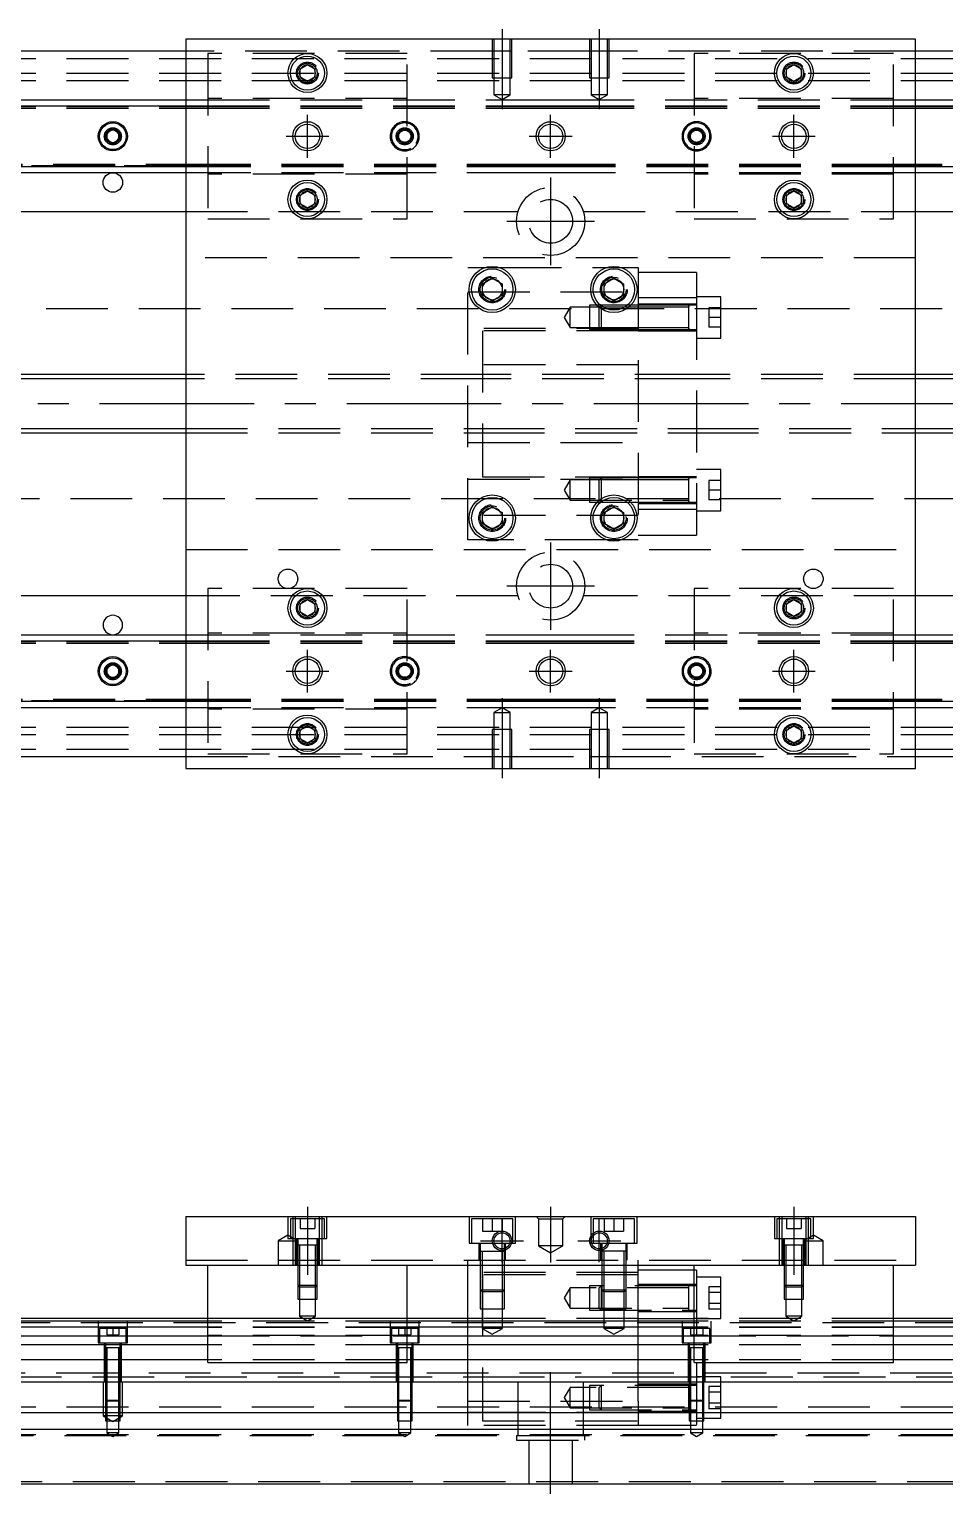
# Model space of a CAD drawing. Extents: x -12 to 759, y -274 to 77.
# Drawn here: x 182.8 to 371, y -224.1 to 77 of the extents above; entities that cross this region are included whole.
import ezdxf

# ---------------------------------------------------------------- set-up
doc = ezdxf.new("R2010")
doc.units = 0
doc.linetypes.add('CENTER', pattern=[50.8, 31.75, -6.35, 6.35, -6.35])
doc.linetypes.add('DASHED', pattern=[19.05, 12.7, -6.35])
doc.layers.get('0').update_dxf_attribs({"linetype": 'CONTINUOUS'})
doc.layers.add('CENTER', color=1, linetype='CENTER')

msp = doc.modelspace()

# ---------------------------------------------------------------- linework, layer by layer
at = {"color": 7, "linetype": 'CONTINUOUS'}
for p, q in [((215, 72.5), (0, 72.5)), ((365, 75), (215, 75)), ((215, 75), (215, -75)), ((365, -75), (365, 75)), ((580, 72.5), (365, 72.5)), ((238.5, 68.87), (240, 69.73)), ((240, 69.73), (241.5, 68.87)), ((338.5, 68.87), (340, 69.73)), ((340, 69.73), (341.5, 68.87)), ((238.5, 67.13), (238.5, 68.87)), ((240, 66.27), (238.5, 67.13)), ((241.5, 67.13), (240, 66.27)), ((241.5, 68.87), (241.5, 67.13)), ((338.5, 67.13), (338.5, 68.87)), ((340, 66.27), (338.5, 67.13)), ((341.5, 67.13), (340, 66.27)), ((341.5, 68.87), (341.5, 67.13)), ((0, 62.5), (215, 62.5)), ((0, 61.25), (215, 61.25)), ((365, 62.5), (580, 62.5)), ((365, 61.25), (580, 61.25)), ((198.75, 55.72), (200, 56.44)), ((198.75, 54.28), (198.75, 55.72)), ((200, 53.56), (198.75, 54.28)), ((200, 56.44), (201.25, 55.72)), ((201.25, 54.28), (200, 53.56)), ((201.25, 55.72), (201.25, 54.28)), ((215, 48.75), (0, 48.75)), ((580, 48.75), (365, 48.75)), ((215, 47.5), (0, 47.5)), ((580, 47.5), (365, 47.5)), ((238.5, 42.87), (240, 43.73)), ((238.5, 41.13), (238.5, 42.87)), ((240, 43.73), (241.5, 42.87)), ((241.5, 42.87), (241.5, 41.13)), ((338.5, 42.87), (340, 43.73)), ((338.5, 41.13), (338.5, 42.87)), ((340, 43.73), (341.5, 42.87)), ((341.5, 42.87), (341.5, 41.13)), ((176.71, 39.5), (215, 39.5)), ((240, 40.27), (238.5, 41.13)), ((241.5, 41.13), (240, 40.27)), ((340, 40.27), (338.5, 41.13)), ((341.5, 41.13), (340, 40.27)), ((365, 39.5), (403.29, 39.5)), ((276, 24.65), (278, 25.81)), ((276, 22.35), (276, 24.65)), ((278, 25.81), (280, 24.65)), ((280, 24.65), (280, 22.35)), ((301, 24.65), (303, 25.81)), ((301, 22.35), (301, 24.65)), ((303, 25.81), (305, 24.65)), ((305, 24.65), (305, 22.35)), ((278, 21.19), (276, 22.35)), ((280, 22.35), (278, 21.19)), ((303, 21.19), (301, 22.35)), ((305, 22.35), (303, 21.19)), ((215, 6), (60.5, 6)), ((530, 6), (365, 6)), ((60.5, -6), (215, -6)), ((365, -6), (530, -6)), ((276, -22.35), (278, -21.19)), ((276, -24.65), (276, -22.35)), ((278, -21.19), (280, -22.35)), ((280, -22.35), (280, -24.65)), ((301, -22.35), (303, -21.19)), ((301, -24.65), (301, -22.35)), ((303, -21.19), (305, -22.35)), ((305, -22.35), (305, -24.65)), ((278, -25.81), (276, -24.65)), ((280, -24.65), (278, -25.81)), ((303, -25.81), (301, -24.65)), ((305, -24.65), (303, -25.81)), ((215, -39.5), (176.71, -39.5)), ((238.5, -41.13), (240, -40.27)), ((238.5, -42.87), (238.5, -41.13)), ((240, -40.27), (241.5, -41.13)), ((241.5, -41.13), (241.5, -42.87)), ((338.5, -41.13), (340, -40.27)), ((338.5, -42.87), (338.5, -41.13)), ((340, -40.27), (341.5, -41.13)), ((341.5, -41.13), (341.5, -42.87)), ((403.29, -39.5), (365, -39.5)), ((240, -43.73), (238.5, -42.87)), ((241.5, -42.87), (240, -43.73)), ((340, -43.73), (338.5, -42.87)), ((341.5, -42.87), (340, -43.73)), ((0, -47.5), (215, -47.5)), ((365, -47.5), (580, -47.5)), ((0, -48.75), (215, -48.75)), ((365, -48.75), (580, -48.75)), ((198.75, -54.28), (200, -53.56)), ((200, -53.56), (201.25, -54.28)), ((198.75, -55.72), (198.75, -54.28)), ((200, -56.44), (198.75, -55.72)), ((201.25, -55.72), (200, -56.44)), ((201.25, -54.28), (201.25, -55.72)), ((215, -61.25), (0, -61.25)), ((215, -62.5), (0, -62.5)), ((580, -61.25), (365, -61.25)), ((580, -62.5), (365, -62.5)), ((238.5, -67.13), (240, -66.27)), ((238.5, -68.87), (238.5, -67.13)), ((240, -69.73), (238.5, -68.87)), ((240, -66.27), (241.5, -67.13)), ((241.5, -68.87), (240, -69.73)), ((241.5, -67.13), (241.5, -68.87)), ((338.5, -67.13), (340, -66.27)), ((338.5, -68.87), (338.5, -67.13)), ((340, -69.73), (338.5, -68.87)), ((340, -66.27), (341.5, -67.13)), ((341.5, -68.87), (340, -69.73)), ((341.5, -67.13), (341.5, -68.87)), ((0, -72.5), (215, -72.5)), ((215, -75), (365, -75)), ((365, -72.5), (580, -72.5)), ((215, -167.12), (365, -167.12)), ((215, -167.12), (215, -177.12)), ((365, -167.12), (365, -177.12)), ((215, -177.12), (365, -177.12)), ((219.5, -197.12), (219.5, -177.12)), ((260.5, -197.12), (260.5, -177.12)), ((273, -188.62), (273, -177.12)), ((308, -188.62), (308, -177.12)), ((319.5, -197.12), (319.5, -177.12)), ((360.5, -197.12), (360.5, -177.12)), ((319.5, -178.12), (308, -178.12)), ((219.5, -188.62), (0, -188.62)), ((219.5, -188.12), (60.5, -188.12)), ((273, -188.12), (219.5, -188.12)), ((319.5, -188.62), (260.5, -188.62)), ((308, -188.12), (319.5, -188.12)), ((530, -188.12), (360.5, -188.12)), ((580, -188.62), (360.5, -188.62)), ((219.5, -189.87), (0, -189.87)), ((0, -191.65), (219.5, -191.65)), ((319.5, -189.87), (260.5, -189.87)), ((260.5, -191.65), (319.5, -191.65)), ((580, -189.87), (360.5, -189.87)), ((360.5, -191.65), (580, -191.65)), ((219.5, -193.54), (0, -193.54)), ((319.5, -193.54), (260.5, -193.54)), ((580, -193.54), (360.5, -193.54)), ((219.5, -196.6), (0, -196.6)), ((219.5, -197.12), (260.5, -197.12)), ((319.5, -196.6), (260.5, -196.6)), ((319.5, -197.12), (360.5, -197.12)), ((580, -196.6), (360.5, -196.6)), ((0, -201.12), (580, -201.12)), ((0, -207.42), (580, -207.42)), ((0, -210.82), (580, -210.82)), ((0, -222.12), (580, -222.12))]:
    msp.add_line(p, q, dxfattribs=at)
at = {"color": 3, "linetype": 'DASHED'}
for p, q in [((278, 72.5), (215, 72.5)), ((278, 75), (278, 67)), ((282, 72.5), (278, 72.5)), ((278.35, 75), (278.35, 67)), ((281.65, 67), (281.65, 75)), ((282, 67), (282, 75)), ((298, 72.5), (282, 72.5)), ((298, 75), (298, 67)), ((302, 72.5), (298, 72.5)), ((298.35, 75), (298.35, 67)), ((301.65, 67), (301.65, 75)), ((302, 67), (302, 75)), ((365, 72.5), (302, 72.5)), ((0, 71), (580, 71)), ((260.5, 72), (219.5, 72)), ((219.5, 72), (219.5, 38)), ((260.5, 38), (260.5, 72)), ((360.5, 72), (319.5, 72)), ((319.5, 72), (319.5, 38)), ((360.5, 38), (360.5, 72)), ((0, 68), (580, 68)), ((0, 66.5), (580, 66.5)), ((238, 68), (238.02, 68.3)), ((278, 67), (282, 67)), ((278.35, 67), (278.35, 63.5)), ((281.65, 63.5), (281.65, 67)), ((298, 67), (302, 67)), ((298.35, 67), (298.35, 63.5)), ((301.65, 63.5), (301.65, 67)), ((341.97, 68.33), (342, 68)), ((281.65, 63.5), (278.35, 63.5)), ((278.35, 63.5), (280, 62.55)), ((280, 62.55), (281.65, 63.5)), ((301.65, 63.5), (298.35, 63.5)), ((298.35, 63.5), (300, 62.55)), ((300, 62.55), (301.65, 63.5)), ((0, 61.11), (215, 61.11)), ((0, 61.1), (219.5, 61.1)), ((0, 60.8), (219.5, 60.8)), ((215, 62.5), (219.5, 62.5)), ((215, 61.25), (219.5, 61.25)), ((215, 61.11), (219.5, 61.11)), ((260.5, 62.8), (219.5, 62.8)), ((219.5, 62.5), (285.5, 62.5)), ((219.5, 61.25), (285.5, 61.25)), ((219.5, 61.11), (285.5, 61.11)), ((219.5, 61.1), (285.5, 61.1)), ((219.5, 60.8), (285.5, 60.8)), ((285.5, 62.5), (294.5, 62.5)), ((285.5, 61.25), (294.5, 61.25)), ((285.5, 61.11), (294.5, 61.11)), ((285.5, 61.1), (294.5, 61.1)), ((285.5, 60.8), (294.5, 60.8)), ((294.5, 62.5), (360.5, 62.5)), ((294.5, 61.25), (360.5, 61.25)), ((294.5, 61.11), (360.5, 61.11)), ((294.5, 61.1), (360.5, 61.1)), ((294.5, 60.8), (360.5, 60.8)), ((360.5, 62.8), (319.5, 62.8)), ((360.5, 62.5), (365, 62.5)), ((360.5, 61.25), (365, 61.25)), ((360.5, 61.11), (365, 61.11)), ((360.5, 61.1), (580, 61.1)), ((360.5, 60.8), (580, 60.8)), ((365, 61.11), (580, 61.11)), ((198.5, 55), (198.52, 55.25)), ((258.5, 55), (258.52, 55.25)), ((258.75, 55.72), (260, 56.44)), ((258.75, 54.28), (258.75, 55.72)), ((260, 53.56), (258.75, 54.28)), ((260, 56.44), (261.25, 55.72)), ((261.25, 54.28), (260, 53.56)), ((261.25, 55.72), (261.25, 54.28)), ((318.75, 55.72), (320, 56.44)), ((318.75, 54.28), (318.75, 55.72)), ((320, 53.56), (318.75, 54.28)), ((320, 56.44), (321.25, 55.72)), ((321.25, 54.28), (320, 53.56)), ((321.25, 55.72), (321.25, 54.28)), ((321.48, 55.26), (321.5, 55)), ((219.5, 49.2), (0, 49.2)), ((219.5, 48.9), (0, 48.9)), ((215, 48.89), (0, 48.89)), ((219.5, 48.89), (215, 48.89)), ((219.5, 48.75), (215, 48.75)), ((285.5, 49.2), (219.5, 49.2)), ((285.5, 48.9), (219.5, 48.9)), ((285.5, 48.89), (219.5, 48.89)), ((285.5, 48.75), (219.5, 48.75)), ((294.5, 49.2), (285.5, 49.2)), ((294.5, 48.9), (285.5, 48.9)), ((294.5, 48.89), (285.5, 48.89)), ((294.5, 48.75), (285.5, 48.75)), ((360.5, 49.2), (294.5, 49.2)), ((360.5, 48.9), (294.5, 48.9)), ((360.5, 48.89), (294.5, 48.89)), ((360.5, 48.75), (294.5, 48.75)), ((580, 49.2), (360.5, 49.2)), ((580, 48.9), (360.5, 48.9)), ((365, 48.89), (360.5, 48.89)), ((365, 48.75), (360.5, 48.75)), ((580, 48.89), (365, 48.89)), ((219.5, 47.5), (215, 47.5)), ((285.5, 47.5), (219.5, 47.5)), ((260.5, 47.2), (219.5, 47.2)), ((294.5, 47.5), (285.5, 47.5)), ((360.5, 47.5), (294.5, 47.5)), ((360.5, 47.2), (319.5, 47.2)), ((365, 47.5), (360.5, 47.5)), ((238, 42), (238.03, 42.35)), ((341.97, 42.33), (342, 42)), ((215, 39.5), (283.29, 39.5)), ((296.71, 39.5), (365, 39.5)), ((219.5, 38), (260.5, 38)), ((319.5, 38), (360.5, 38)), ((365, 30), (215, 30)), ((273, 28), (276.48, 28)), ((273, -28), (273, 28)), ((276.48, 28), (279.52, 28)), ((279.52, 28), (301.48, 28)), ((301.48, 28), (304.52, 28)), ((304.52, 28), (308, 28)), ((308, 28), (308, -28)), ((320, 27), (308, 27)), ((320, 27), (320, 21.75)), ((273, 23), (308, 23)), ((275.5, 23.5), (275.52, 23.8)), ((300.5, 23.5), (300.52, 23.8)), ((320, 21.75), (308, 21.75)), ((325, 22), (320, 22)), ((320, 21.75), (320, -21.75)), ((325, 13.5), (325, 22)), ((580, 19.5), (76.9, 19.5)), ((294, 19.85), (292.79, 17.75)), ((294, 15.65), (294, 19.85)), ((298, 19.85), (294, 19.85)), ((298, 20.25), (298, 15.25)), ((299.53, 20.25), (298, 20.25)), ((300, 19.85), (298, 19.85)), ((300.26, 20.25), (299.53, 20.25)), ((300.34, 20.19), (300, 19.85)), ((300, 19.82), (300, 19.85)), ((300.82, 19.85), (300, 19.85)), ((300, 15.65), (300, 19.82)), ((300.4, 20.25), (300.26, 20.25)), ((300.4, 20.25), (300.34, 20.19)), ((300.4, 20.25), (300.4, 20.14)), ((305.74, 20.25), (300.4, 20.25)), ((305.74, 20.25), (300.4, 20.25)), ((300.4, 20.14), (300.4, 19.52)), ((300.4, 19.52), (300.4, 15.25)), ((305.18, 19.85), (300.82, 19.85)), ((306.04, 19.85), (305.18, 19.85)), ((306.47, 20.25), (305.74, 20.25)), ((308, 19.85), (306.04, 19.85)), ((308, 20.25), (306.47, 20.25)), ((308, 20.25), (306.47, 20.25)), ((320, 20.5), (308, 20.5)), ((318.4, 20.25), (308, 20.25)), ((318.4, 19.85), (308, 19.85)), ((320, 20.25), (318.39, 20.25)), ((318.4, 15.25), (318.4, 20.25)), ((318.4, 19.85), (318.4, 20.25)), ((318.4, 15.25), (318.4, 20.25)), ((318.4, 20), (318.4, 20.25)), ((318.4, 20.25), (318.4, 20)), ((318.4, 15.51), (318.4, 20)), ((318.4, 15.65), (318.4, 19.85)), ((322.5, 19.75), (322.5, 17.75)), ((325, 19.75), (322.5, 19.75)), ((308, 15.5), (273, 15.5)), ((292.79, 17.75), (294, 15.65)), ((294, 15.65), (298, 15.65)), ((298, 15.65), (300, 15.65)), ((298, 15.25), (300.4, 15.25)), ((300, 15.65), (308, 15.65)), ((300, 15.65), (300.4, 15.25)), ((300.4, 15.25), (308, 15.25)), ((308, 15.65), (318.4, 15.65)), ((308, 15.25), (318.4, 15.25)), ((318.39, 15.25), (320, 15.25)), ((318.4, 15.25), (318.4, 15.65)), ((318.4, 15.25), (318.4, 15.51)), ((318.4, 15.51), (318.4, 15.25)), ((322.5, 17.75), (322.5, 15.75)), ((325, 17.75), (322.5, 17.75)), ((325, 15.75), (322.5, 15.75)), ((276, 15), (276, -15)), ((308, 15), (276, 15)), ((308, 15), (320, 15)), ((320, 13.5), (325, 13.5)), ((308, 8), (273, 8)), ((276, 6), (215, 6)), ((276, 5.13), (215, 5.13)), ((320, 6), (276, 6)), ((320, 5.13), (276, 5.13)), ((365, 6), (320, 6)), ((365, 5.13), (320, 5.13)), ((215, -5.12), (276, -5.12)), ((215, -6), (276, -6)), ((276, -5.12), (320, -5.12)), ((276, -6), (320, -6)), ((320, -5.12), (365, -5.12)), ((320, -6), (365, -6)), ((273, -8), (308, -8)), ((276, -15), (308, -15)), ((320, -15), (308, -15)), ((325, -13.5), (320, -13.5)), ((325, -22), (325, -13.5)), ((273, -15.5), (308, -15.5)), ((294, -15.65), (292.79, -17.75)), ((292.79, -17.75), (294, -19.85)), ((294, -19.85), (294, -15.65)), ((298, -15.65), (294, -15.65)), ((298, -15.25), (298, -20.25)), ((300.4, -15.25), (298, -15.25)), ((300, -15.65), (298, -15.65)), ((300.4, -15.25), (300, -15.65)), ((300, -19.85), (300, -15.65)), ((308, -15.65), (300, -15.65)), ((300.4, -15.25), (300.4, -19.52)), ((308, -15.25), (300.4, -15.25)), ((308, -15.25), (300.4, -15.25)), ((318.4, -15.25), (308, -15.25)), ((318.4, -15.65), (308, -15.65)), ((320, -15.25), (318.39, -15.25)), ((318.4, -20.25), (318.4, -15.25)), ((318.4, -20.25), (318.4, -15.25)), ((318.4, -15.51), (318.4, -15.25)), ((318.4, -15.25), (318.4, -15.51)), ((318.4, -20), (318.4, -15.51)), ((322.5, -15.75), (322.5, -17.75)), ((325, -15.75), (322.5, -15.75)), ((322.5, -17.75), (322.5, -19.75)), ((325, -17.75), (322.5, -17.75)), ((76.97, -19.5), (580, -19.5)), ((294, -19.85), (318.4, -19.85)), ((298, -20.25), (299.53, -20.25)), ((299.53, -20.25), (300.26, -20.25)), ((300, -19.85), (300.34, -20.19)), ((300.26, -20.25), (300.4, -20.25)), ((300.34, -20.19), (300.4, -20.25)), ((300.4, -19.52), (300.4, -20.14)), ((300.4, -20.14), (300.4, -20.25)), ((300.4, -20.25), (305.74, -20.25)), ((305.74, -20.25), (306.47, -20.25)), ((306.47, -20.25), (308, -20.25)), ((306.47, -20.25), (308, -20.25)), ((308, -20.25), (318.4, -20.25)), ((308, -20.5), (320, -20.5)), ((318.39, -20.25), (320, -20.25)), ((318.4, -20.25), (318.4, -20)), ((318.4, -20), (318.4, -20.25)), ((318.4, -20.25), (318.4, -20.25)), ((325, -19.75), (322.5, -19.75)), ((308, -23), (273, -23)), ((275.5, -23.5), (275.52, -23.2)), ((305.48, -23.21), (305.5, -23.5)), ((320, -21.75), (308, -21.75)), ((320, -21.75), (308, -21.75)), ((320, -21.75), (320, -27)), ((320, -22), (325, -22)), ((308, -27), (320, -27)), ((215, -30), (365, -30)), ((276.48, -28), (273, -28)), ((279.52, -28), (276.48, -28)), ((301.48, -28), (279.52, -28)), ((304.52, -28), (301.48, -28)), ((308, -28), (304.52, -28)), ((260.5, -38), (219.5, -38)), ((219.5, -38), (219.5, -72)), ((260.5, -72), (260.5, -38)), ((319.5, -38), (319.5, -72)), ((360.5, -38), (319.5, -38)), ((360.5, -72), (360.5, -38)), ((283.29, -39.5), (215, -39.5)), ((241.97, -41.67), (242, -42)), ((365, -39.5), (296.71, -39.5)), ((341.97, -41.67), (342, -42)), ((215, -47.5), (219.5, -47.5)), ((260.5, -47.2), (219.5, -47.2)), ((219.5, -47.5), (285.5, -47.5)), ((285.5, -47.5), (294.5, -47.5)), ((294.5, -47.5), (360.5, -47.5)), ((360.5, -47.2), (319.5, -47.2)), ((360.5, -47.5), (365, -47.5)), ((0, -48.89), (215, -48.89)), ((0, -48.9), (219.5, -48.9)), ((0, -49.2), (219.5, -49.2)), ((215, -48.75), (219.5, -48.75)), ((215, -48.89), (219.5, -48.89)), ((219.5, -48.75), (285.5, -48.75)), ((219.5, -48.89), (285.5, -48.89)), ((219.5, -48.9), (285.5, -48.9)), ((219.5, -49.2), (285.5, -49.2)), ((285.5, -48.75), (294.5, -48.75)), ((285.5, -48.89), (294.5, -48.89)), ((285.5, -48.9), (294.5, -48.9)), ((285.5, -49.2), (294.5, -49.2)), ((294.5, -48.75), (360.5, -48.75)), ((294.5, -48.89), (360.5, -48.89)), ((294.5, -48.9), (360.5, -48.9)), ((294.5, -49.2), (360.5, -49.2)), ((360.5, -48.75), (365, -48.75)), ((360.5, -48.89), (365, -48.89)), ((360.5, -48.9), (580, -48.9)), ((360.5, -49.2), (580, -49.2)), ((365, -48.89), (580, -48.89)), ((258.75, -54.28), (260, -53.56)), ((260, -53.56), (261.25, -54.28)), ((318.75, -54.28), (320, -53.56)), ((320, -53.56), (321.25, -54.28)), ((201.48, -54.74), (201.5, -55)), ((258.75, -55.72), (258.75, -54.28)), ((260, -56.44), (258.75, -55.72)), ((261.25, -55.72), (260, -56.44)), ((261.25, -54.28), (261.25, -55.72)), ((261.48, -54.74), (261.5, -55)), ((318.5, -55), (318.52, -54.75)), ((318.75, -55.72), (318.75, -54.28)), ((320, -56.44), (318.75, -55.72)), ((321.25, -55.72), (320, -56.44)), ((321.25, -54.28), (321.25, -55.72)), ((219.5, -60.8), (0, -60.8)), ((219.5, -61.1), (0, -61.1)), ((215, -61.11), (0, -61.11)), ((219.5, -61.11), (215, -61.11)), ((219.5, -61.25), (215, -61.25)), ((219.5, -62.5), (215, -62.5)), ((285.5, -60.8), (219.5, -60.8)), ((285.5, -61.1), (219.5, -61.1)), ((285.5, -61.11), (219.5, -61.11)), ((285.5, -61.25), (219.5, -61.25)), ((285.5, -62.5), (219.5, -62.5)), ((260.5, -62.8), (219.5, -62.8)), ((280, -62.55), (278.35, -63.5)), ((281.65, -63.5), (280, -62.55)), ((294.5, -60.8), (285.5, -60.8)), ((294.5, -61.1), (285.5, -61.1)), ((294.5, -61.11), (285.5, -61.11)), ((294.5, -61.25), (285.5, -61.25)), ((294.5, -62.5), (285.5, -62.5)), ((360.5, -60.8), (294.5, -60.8)), ((360.5, -61.1), (294.5, -61.1)), ((360.5, -61.11), (294.5, -61.11)), ((360.5, -61.25), (294.5, -61.25)), ((360.5, -62.5), (294.5, -62.5)), ((300, -62.55), (298.35, -63.5)), ((301.65, -63.5), (300, -62.55)), ((360.5, -62.8), (319.5, -62.8)), ((580, -60.8), (360.5, -60.8)), ((580, -61.1), (360.5, -61.1)), ((365, -61.11), (360.5, -61.11)), ((365, -61.25), (360.5, -61.25)), ((365, -62.5), (360.5, -62.5)), ((580, -61.11), (365, -61.11)), ((278.35, -63.5), (280, -63.5)), ((278.35, -63.5), (278.35, -67)), ((280, -63.5), (281.65, -63.5)), ((281.65, -67), (281.65, -63.5)), ((298.35, -63.5), (300, -63.5)), ((298.35, -63.5), (298.35, -67)), ((300, -63.5), (301.65, -63.5)), ((301.65, -67), (301.65, -63.5)), ((0, -66.5), (580, -66.5)), ((0, -68), (580, -68)), ((238, -68), (238.02, -67.7)), ((282, -67), (278, -67)), ((278, -67), (278, -75)), ((278.35, -67), (278.35, -75)), ((281.65, -75), (281.65, -67)), ((282, -75), (282, -67)), ((302, -67), (298, -67)), ((298, -67), (298, -75)), ((298.35, -67), (298.35, -75)), ((301.65, -75), (301.65, -67)), ((302, -75), (302, -67)), ((341.97, -67.67), (342, -68)), ((0, -71), (580, -71)), ((219.5, -72), (260.5, -72)), ((319.5, -72), (360.5, -72)), ((215, -72.5), (278, -72.5)), ((278, -72.5), (282, -72.5)), ((282, -72.5), (298, -72.5)), ((298, -72.5), (302, -72.5)), ((302, -72.5), (365, -72.5)), ((236, -167.12), (236, -171.62)), ((243.5, -167.62), (236.5, -167.62)), ((236.5, -167.62), (236.5, -171.62)), ((237, -167.12), (237, -167.62)), ((237, -167.62), (237, -171.62)), ((237.5, -167.12), (237.5, -177.12)), ((238.5, -167.62), (238.5, -169.62)), ((240, -167.62), (240, -169.62)), ((241.5, -167.62), (241.5, -169.62)), ((242.5, -177.12), (242.5, -167.12)), ((243, -167.62), (243, -167.12)), ((243, -171.62), (243, -167.62)), ((243.5, -171.62), (243.5, -167.62)), ((244, -171.62), (244, -167.12)), ((273.25, -167.12), (273.25, -172.62)), ((282.25, -167.62), (273.75, -167.62)), ((273.75, -167.62), (273.75, -172.62)), ((276, -167.62), (276, -170.12)), ((278, -167.62), (278, -170.12)), ((280, -167.62), (280, -170.12)), ((282.25, -172.62), (282.25, -167.62)), ((282.75, -172.62), (282.75, -167.12)), ((287, -167.12), (287.5, -167.62)), ((287.5, -167.62), (287.5, -173.12)), ((287.5, -167.62), (292.5, -167.62)), ((292.5, -167.62), (293, -167.12)), ((292.5, -173.12), (292.5, -167.62)), ((298.25, -167.12), (298.25, -172.62)), ((307.25, -167.62), (298.75, -167.62)), ((298.75, -167.62), (298.75, -170.56)), ((301, -167.62), (301, -170.12)), ((303, -167.62), (303, -170.12)), ((305, -167.62), (305, -170.12)), ((307.25, -172.62), (307.25, -167.62)), ((307.75, -172.62), (307.75, -167.12)), ((336, -167.12), (336, -171.62)), ((343.5, -167.62), (336.5, -167.62)), ((336.5, -167.62), (336.5, -171.62)), ((337, -167.12), (337, -167.62)), ((337, -167.62), (337, -171.62)), ((337.5, -167.12), (337.5, -177.12)), ((338.5, -167.62), (338.5, -169.62)), ((340, -167.62), (340, -169.62)), ((341.5, -167.62), (341.5, -169.62)), ((342.5, -177.12), (342.5, -167.12)), ((343, -167.62), (343, -167.12)), ((343, -171.62), (343, -167.62)), ((343.5, -171.62), (343.5, -167.62)), ((344, -171.62), (344, -167.12)), ((236, -170.97), (234, -172.12)), ((238, -172.12), (236, -170.97)), ((236, -171.62), (244, -171.62)), ((237, -171.62), (237, -177.12)), ((237.75, -171.62), (237.75, -177.12)), ((238, -171.62), (238, -173.02)), ((238.5, -169.62), (240, -169.62)), ((240, -169.62), (241.5, -169.62)), ((242, -173.02), (242, -171.62)), ((242.25, -177.12), (242.25, -171.62)), ((243, -177.12), (243, -171.62)), ((276, -170.12), (278, -170.12)), ((278, -170.12), (280, -170.12)), ((298.75, -170.56), (298.75, -171.04)), ((298.75, -171.04), (298.75, -172.62)), ((301, -170.12), (303, -170.12)), ((303, -170.12), (305, -170.12)), ((336, -171.62), (344, -171.62)), ((337, -171.62), (337, -177.12)), ((337.75, -171.62), (337.75, -177.12)), ((338, -171.62), (338, -173.02)), ((338.5, -169.62), (340, -169.62)), ((340, -169.62), (341.5, -169.62)), ((344, -170.97), (342, -172.12)), ((342, -173.02), (342, -171.62)), ((342.25, -177.12), (342.25, -171.62)), ((343, -177.12), (343, -171.62)), ((346, -172.12), (344, -170.97)), ((234, -172.12), (238, -172.12)), ((234, -172.12), (234, -177.12)), ((238, -173.01), (238, -173.02)), ((238.22, -173.02), (238, -173.02)), ((238, -173.02), (238, -173.03)), ((238, -173.02), (238, -177.12)), ((241.78, -173.02), (238.22, -173.02)), ((238.35, -173.02), (238.35, -177.12)), ((241.65, -177.12), (241.65, -173.02)), ((242, -173.02), (241.78, -173.02)), ((242, -173.02), (242, -173.01)), ((242, -173.03), (242, -173.02)), ((242, -177.12), (242, -173.02)), ((273.25, -172.62), (282.75, -172.62)), ((275.25, -172.62), (275.25, -176.12)), ((275.5, -172.62), (275.5, -174.22)), ((275.5, -174.21), (275.5, -174.22)), ((275.5, -174.22), (275.76, -174.22)), ((275.5, -174.22), (280.5, -174.22)), ((275.5, -174.22), (275.5, -174.22)), ((275.5, -174.22), (275.5, -176.12)), ((275.9, -174.22), (275.9, -176.12)), ((280.1, -176.12), (280.1, -174.22)), ((280.5, -173.69), (280.5, -172.62)), ((280.5, -174.06), (280.5, -173.69)), ((280.5, -174.22), (280.5, -174.06)), ((280.5, -174.22), (280.5, -174.21)), ((280.5, -174.22), (280.5, -174.22)), ((280.5, -176.12), (280.5, -174.22)), ((280.75, -176.12), (280.75, -172.62)), ((287.5, -173.12), (290, -174.56)), ((292.5, -173.12), (287.5, -173.12)), ((290, -174.56), (292.5, -173.12)), ((298.25, -172.62), (307.75, -172.62)), ((300.25, -172.62), (300.25, -176.12)), ((300.5, -172.62), (300.5, -173.69)), ((300.5, -173.69), (300.5, -174.06)), ((300.5, -174.06), (300.5, -174.22)), ((300.5, -174.21), (300.5, -174.22)), ((300.76, -174.22), (300.5, -174.22)), ((300.5, -174.22), (300.5, -174.22)), ((300.5, -174.22), (300.5, -176.12)), ((305.24, -174.22), (300.76, -174.22)), ((300.9, -174.22), (300.9, -176.12)), ((305.1, -176.12), (305.1, -174.22)), ((305.5, -174.22), (305.24, -174.22)), ((305.5, -174.22), (305.5, -172.62)), ((305.5, -174.22), (305.5, -174.21)), ((305.5, -174.22), (305.5, -174.22)), ((305.5, -176.12), (305.5, -174.22)), ((305.75, -176.12), (305.75, -172.62)), ((338, -173.01), (338, -173.02)), ((338.22, -173.02), (338, -173.02)), ((338, -173.02), (338, -177.12)), ((338, -173.02), (338, -173.03)), ((341.78, -173.02), (338.22, -173.02)), ((338.35, -173.02), (338.35, -177.12)), ((341.65, -177.12), (341.65, -173.02)), ((342, -173.02), (341.78, -173.02)), ((342, -172.12), (346, -172.12)), ((342, -173.02), (342, -173.01)), ((342, -177.12), (342, -173.02)), ((342, -173.03), (342, -173.02)), ((346, -177.12), (346, -172.12)), ((215, -176.12), (365, -176.12)), ((238, -177.12), (238, -181.27)), ((238, -177.12), (238, -181.27)), ((238.35, -177.12), (238.35, -181.62)), ((241.65, -181.62), (241.65, -177.12)), ((242, -181.27), (242, -177.12)), ((242, -181.27), (242, -177.12)), ((273, -177.12), (273, -176.12)), ((275.5, -176.12), (275.5, -177.12)), ((275.5, -176.12), (275.5, -177.12)), ((275.5, -177.12), (275.5, -182.22)), ((275.5, -177.12), (275.5, -182.22)), ((275.9, -176.12), (275.9, -177.12)), ((275.9, -177.12), (275.9, -182.62)), ((280.1, -177.12), (280.1, -176.12)), ((280.1, -182.62), (280.1, -177.12)), ((280.5, -177.12), (280.5, -176.12)), ((280.5, -177.12), (280.5, -176.12)), ((280.5, -182.22), (280.5, -177.12)), ((280.5, -182.22), (280.5, -177.12)), ((300.5, -176.12), (300.5, -177.12)), ((300.5, -176.12), (300.5, -177.12)), ((300.5, -177.12), (300.5, -182.22)), ((300.5, -177.12), (300.5, -182.22)), ((300.9, -176.12), (300.9, -177.12)), ((300.9, -177.12), (300.9, -182.62)), ((305.1, -177.12), (305.1, -176.12)), ((305.1, -182.62), (305.1, -177.12)), ((305.5, -177.12), (305.5, -176.12)), ((305.5, -177.12), (305.5, -176.12)), ((305.5, -182.22), (305.5, -177.12)), ((305.5, -182.22), (305.5, -177.12)), ((308, -177.12), (308, -176.12)), ((338, -177.12), (338, -181.27)), ((338, -177.12), (338, -181.27)), ((338.35, -177.12), (338.35, -181.62)), ((341.65, -181.62), (341.65, -177.12)), ((342, -181.27), (342, -177.12)), ((342, -181.27), (342, -177.12)), ((308, -178.62), (273, -178.62)), ((308, -179.12), (276, -179.12)), ((276, -179.12), (276, -209.12)), ((320, -178.12), (319.5, -178.12)), ((320, -178.12), (320, -210.12)), ((325, -179.62), (320, -179.62)), ((325, -188.12), (325, -179.62)), ((238, -181.27), (242, -181.27)), ((238, -181.27), (238, -184.12)), ((238, -181.27), (238.35, -181.62)), ((241.65, -181.62), (238.35, -181.62)), ((238.35, -181.62), (238.35, -184.12)), ((241.65, -181.62), (242, -181.27)), ((241.65, -184.12), (241.65, -181.62)), ((242, -184.12), (242, -181.27)), ((275.5, -182.22), (280.5, -182.22)), ((275.5, -182.22), (275.5, -186.12)), ((275.5, -182.22), (275.9, -182.62)), ((280.1, -182.62), (275.9, -182.62)), ((275.9, -182.62), (275.9, -186.12)), ((280.1, -182.62), (280.5, -182.22)), ((280.1, -186.12), (280.1, -182.62)), ((280.5, -186.12), (280.5, -182.22)), ((294, -181.77), (292.79, -183.87)), ((294, -185.97), (294, -181.77)), ((318.4, -181.77), (294, -181.77)), ((298, -181.37), (298, -186.37)), ((320, -181.37), (298, -181.37)), ((300.4, -181.37), (300.4, -186.37)), ((300.5, -182.22), (305.5, -182.22)), ((300.5, -182.22), (300.5, -186.12)), ((300.5, -182.22), (300.9, -182.62)), ((305.1, -182.62), (300.9, -182.62)), ((300.9, -182.62), (300.9, -186.12)), ((305.1, -182.62), (305.5, -182.22)), ((305.1, -186.12), (305.1, -182.62)), ((305.5, -186.12), (305.5, -182.22)), ((320, -181.12), (308, -181.12)), ((318.4, -186.37), (318.4, -181.37)), ((322.5, -181.56), (322.5, -186.18)), ((325, -181.56), (322.5, -181.56)), ((325, -182.72), (322.5, -182.72)), ((338, -181.27), (342, -181.27)), ((338, -181.27), (338, -184.12)), ((338, -181.27), (338.35, -181.62)), ((341.65, -181.62), (338.35, -181.62)), ((338.35, -181.62), (338.35, -184.12)), ((341.65, -181.62), (342, -181.27)), ((341.65, -184.12), (341.65, -181.62)), ((342, -184.12), (342, -181.27)), ((238, -184.12), (242, -184.12)), ((238.35, -184.12), (238.35, -187.62)), ((241.65, -187.62), (241.65, -184.12)), ((275.5, -186.12), (280.5, -186.12)), ((275.9, -186.12), (275.9, -190.12)), ((280.1, -190.12), (280.1, -186.12)), ((292.79, -183.87), (294, -185.97)), ((294, -185.97), (318.4, -185.97)), ((298, -186.37), (320, -186.37)), ((300.5, -186.12), (305.5, -186.12)), ((300.9, -186.12), (300.9, -190.12)), ((305.1, -190.12), (305.1, -186.12)), ((308, -186.62), (320, -186.62)), ((325, -185.02), (322.5, -185.02)), ((325, -186.18), (322.5, -186.18)), ((338, -184.12), (342, -184.12)), ((338.35, -184.12), (338.35, -187.62)), ((341.65, -187.62), (341.65, -184.12)), ((530, -188.99), (55, -188.99)), ((197, -188.62), (197, -193.12)), ((203, -193.12), (203, -188.62)), ((260.5, -188.62), (219.5, -188.62)), ((241.65, -187.62), (238.35, -187.62)), ((238.35, -187.62), (240, -188.57)), ((240, -188.57), (241.65, -187.62)), ((257, -188.62), (257, -193.12)), ((263, -193.12), (263, -188.62)), ((276, -188.12), (273, -188.12)), ((273, -197.12), (273, -188.62)), ((308, -188.12), (276, -188.12)), ((308, -197.12), (308, -188.62)), ((317, -188.62), (317, -193.12)), ((360.5, -188.12), (319.5, -188.12)), ((360.5, -188.62), (319.5, -188.62)), ((320, -188.12), (325, -188.12)), ((323, -193.12), (323, -188.62)), ((341.65, -187.62), (338.35, -187.62)), ((338.35, -187.62), (340, -188.57)), ((340, -188.57), (341.65, -187.62)), ((202.75, -190.12), (197.25, -190.12)), ((197.25, -190.12), (197.25, -193.12)), ((198.75, -190.12), (198.75, -191.42)), ((198.75, -191.42), (200, -191.42)), ((200, -190.12), (200, -191.42)), ((200, -191.42), (201.25, -191.42)), ((201.25, -190.12), (201.25, -191.42)), ((202.75, -193.12), (202.75, -190.12)), ((260.5, -189.87), (219.5, -189.87)), ((260.5, -189.92), (219.5, -189.92)), ((260.5, -191.62), (219.5, -191.62)), ((219.5, -191.65), (260.5, -191.65)), ((262.75, -190.12), (257.25, -190.12)), ((257.25, -190.12), (257.25, -193.12)), ((258.75, -190.12), (258.75, -191.42)), ((258.75, -191.42), (260, -191.42)), ((260, -190.12), (260, -191.42)), ((260, -191.42), (261.25, -191.42)), ((261.25, -190.12), (261.25, -191.42)), ((262.75, -193.12), (262.75, -190.12)), ((280.1, -190.12), (275.9, -190.12)), ((275.9, -190.12), (278, -191.33)), ((278, -191.33), (280.1, -190.12)), ((305.1, -190.12), (300.9, -190.12)), ((300.9, -190.12), (303, -191.33)), ((303, -191.33), (305.1, -190.12)), ((322.75, -190.12), (317.25, -190.12)), ((317.25, -190.12), (317.25, -193.12)), ((318.75, -190.12), (318.75, -191.42)), ((318.75, -191.42), (320, -191.42)), ((360.5, -189.87), (319.5, -189.87)), ((360.5, -189.92), (319.5, -189.92)), ((360.5, -191.62), (319.5, -191.62)), ((319.5, -191.65), (360.5, -191.65)), ((320, -190.12), (320, -191.42)), ((320, -191.42), (321.25, -191.42)), ((321.25, -190.12), (321.25, -191.42)), ((322.75, -193.12), (322.75, -190.12)), ((197, -193.12), (203, -193.12)), ((198.25, -193.12), (198.25, -201.12)), ((198.5, -193.12), (198.5, -194.12)), ((198.5, -194.11), (198.5, -194.12)), ((198.62, -194.12), (198.5, -194.12)), ((198.5, -194.12), (198.5, -201.12)), ((198.5, -194.12), (198.5, -194.12)), ((200, -194.12), (198.62, -194.12)), ((198.75, -194.12), (198.75, -201.12)), ((201.38, -194.12), (200, -194.12)), ((201.25, -201.12), (201.25, -194.12)), ((201.5, -194.12), (201.38, -194.12)), ((201.5, -194.12), (201.5, -193.12)), ((201.5, -194.12), (201.5, -194.11)), ((201.5, -201.12), (201.5, -194.12)), ((201.5, -194.12), (201.5, -194.12)), ((201.75, -201.12), (201.75, -193.12)), ((260.5, -193.54), (219.5, -193.54)), ((257, -193.12), (263, -193.12)), ((258.25, -193.12), (258.25, -201.12)), ((258.5, -193.12), (258.5, -194.12)), ((258.5, -194.11), (258.5, -194.12)), ((258.62, -194.12), (258.5, -194.12)), ((258.5, -194.12), (258.5, -201.12)), ((258.5, -194.12), (258.5, -194.12)), ((260, -194.12), (258.62, -194.12)), ((258.75, -194.12), (258.75, -201.12)), ((261.38, -194.12), (260, -194.12)), ((261.25, -201.12), (261.25, -194.12)), ((261.5, -194.12), (261.38, -194.12)), ((261.5, -194.12), (261.5, -193.12)), ((261.5, -194.12), (261.5, -194.11)), ((261.5, -201.12), (261.5, -194.12)), ((261.5, -194.12), (261.5, -194.12)), ((261.75, -201.12), (261.75, -193.12)), ((317, -193.12), (323, -193.12)), ((318.25, -193.12), (318.25, -201.12)), ((318.5, -193.12), (318.5, -194.12)), ((318.5, -194.11), (318.5, -194.12)), ((318.62, -194.12), (318.5, -194.12)), ((318.5, -194.12), (318.5, -201.12)), ((318.5, -194.12), (318.5, -194.12)), ((320, -194.12), (318.62, -194.12)), ((318.75, -194.12), (318.75, -201.12)), ((360.5, -193.54), (319.5, -193.54)), ((321.38, -194.12), (320, -194.12)), ((321.25, -201.12), (321.25, -194.12)), ((321.5, -194.12), (321.38, -194.12)), ((321.5, -194.12), (321.5, -193.12)), ((321.5, -194.12), (321.5, -194.11)), ((321.5, -201.12), (321.5, -194.12)), ((321.5, -194.12), (321.5, -194.12)), ((321.75, -201.12), (321.75, -193.12)), ((260.5, -196.6), (219.5, -196.6)), ((260.5, -196.62), (219.5, -196.62)), ((273, -201.12), (273, -197.12)), ((308, -201.12), (308, -197.12)), ((360.5, -196.6), (319.5, -196.6)), ((360.5, -196.62), (319.5, -196.62)), ((55, -199.24), (530, -199.24)), ((81.5, -200.12), (273, -200.12)), ((198, -201.12), (198, -208.12)), ((198.5, -201.12), (198.5, -204.87)), ((198.5, -201.12), (198.5, -204.87)), ((198.75, -201.12), (198.75, -205.12)), ((201.25, -205.12), (201.25, -201.12)), ((201.5, -204.87), (201.5, -201.12)), ((201.5, -204.87), (201.5, -201.12)), ((202, -208.12), (202, -201.12)), ((258.5, -201.12), (258.5, -204.87)), ((258.5, -201.12), (258.5, -204.87)), ((258.75, -201.12), (258.75, -205.12)), ((261.25, -205.12), (261.25, -201.12)), ((261.5, -204.87), (261.5, -201.12)), ((261.5, -204.87), (261.5, -201.12)), ((273, -200.12), (276, -200.12)), ((273, -205.12), (273, -201.12)), ((276, -200.12), (308, -200.12)), ((276, -200.12), (308, -200.12)), ((283.29, -212.12), (283.29, -201.12)), ((296.71, -201.12), (296.71, -212.12)), ((308, -200.12), (530, -200.12)), ((308, -205.12), (308, -201.12)), ((320, -201.62), (308, -201.62)), ((318.5, -201.12), (318.5, -204.87)), ((318.5, -201.12), (318.5, -204.87)), ((318.75, -201.12), (318.75, -205.12)), ((325, -200.12), (320, -200.12)), ((321.25, -205.12), (321.25, -201.12)), ((321.5, -204.87), (321.5, -201.12)), ((321.5, -204.87), (321.5, -201.12)), ((325, -208.62), (325, -200.12)), ((294, -202.27), (292.79, -204.37)), ((292.79, -204.37), (294, -206.47)), ((294, -206.47), (294, -202.27)), ((318.4, -202.27), (294, -202.27)), ((298, -201.87), (298, -206.87)), ((320, -201.87), (298, -201.87)), ((300.4, -201.87), (300.4, -206.87)), ((318.4, -206.87), (318.4, -201.87)), ((322.5, -202.06), (322.5, -206.68)), ((325, -202.06), (322.5, -202.06)), ((325, -203.22), (322.5, -203.22)), ((0, -206.27), (580, -206.27)), ((198.5, -204.87), (201.5, -204.87)), ((198.5, -204.87), (198.5, -207.42)), ((198.5, -204.87), (198.75, -205.12)), ((198.5, -207.42), (198.5, -209.12)), ((201.25, -205.12), (198.75, -205.12)), ((198.75, -205.12), (198.75, -209.12)), ((201.25, -205.12), (201.5, -204.87)), ((201.25, -209.12), (201.25, -205.12)), ((201.5, -207.42), (201.5, -204.87)), ((201.5, -209.12), (201.5, -207.42)), ((258.5, -204.87), (261.5, -204.87)), ((258.5, -204.87), (258.5, -207.42)), ((258.5, -204.87), (258.75, -205.12)), ((258.5, -207.42), (258.5, -209.12)), ((261.25, -205.12), (258.75, -205.12)), ((258.75, -205.12), (258.75, -209.12)), ((261.25, -205.12), (261.5, -204.87)), ((261.25, -209.12), (261.25, -205.12)), ((261.5, -207.42), (261.5, -204.87)), ((261.5, -209.12), (261.5, -207.42)), ((273, -205.12), (308, -205.12)), ((273, -207.42), (273, -205.12)), ((273, -207.4), (308, -207.4)), ((276, -207.4), (273, -207.4)), ((273, -210.12), (273, -207.42)), ((308, -207.4), (276, -207.4)), ((294, -206.47), (318.4, -206.47)), ((298, -206.87), (320, -206.87)), ((308, -205.12), (308, -207.42)), ((308, -207.12), (320, -207.12)), ((308, -207.42), (308, -210.12)), ((318.5, -204.87), (321.5, -204.87)), ((318.5, -204.87), (318.5, -207.42)), ((318.5, -204.87), (318.75, -205.12)), ((318.5, -207.42), (318.5, -209.12)), ((321.25, -205.12), (318.75, -205.12)), ((318.75, -205.12), (318.75, -209.12)), ((321.25, -205.12), (321.5, -204.87)), ((321.25, -209.12), (321.25, -205.12)), ((321.5, -207.42), (321.5, -204.87)), ((321.5, -209.12), (321.5, -207.42)), ((325, -205.52), (322.5, -205.52)), ((325, -206.68), (322.5, -206.68)), ((202, -208.12), (198, -208.12)), ((198, -208.12), (200, -209.27)), ((198.5, -209.12), (201.5, -209.12)), ((198.75, -209.12), (198.75, -211.62)), ((200, -209.27), (202, -208.12)), ((201.25, -211.62), (201.25, -209.12)), ((258.5, -209.12), (261.5, -209.12)), ((258.75, -209.12), (258.75, -211.62)), ((261.25, -211.62), (261.25, -209.12)), ((308, -210.12), (273, -210.12)), ((276, -209.12), (308, -209.12)), ((320, -210.12), (308, -210.12)), ((318.5, -209.12), (321.5, -209.12)), ((318.75, -209.12), (318.75, -211.62)), ((320, -208.62), (325, -208.62)), ((321.25, -211.62), (321.25, -209.12)), ((0, -211.97), (580, -211.97)), ((56.71, -212.12), (523.29, -212.12)), ((201.25, -211.62), (198.75, -211.62)), ((198.75, -211.62), (200, -212.34)), ((200, -212.34), (201.25, -211.62)), ((261.25, -211.62), (258.75, -211.62)), ((258.75, -211.62), (260, -212.34)), ((260, -212.34), (261.25, -211.62)), ((283, -212.12), (297, -212.12)), ((283, -212.12), (283, -213.12)), ((283, -213.12), (297, -213.12)), ((285.5, -213.12), (285.5, -222.12)), ((294.5, -222.12), (294.5, -213.12)), ((297, -213.12), (297, -212.12)), ((321.25, -211.62), (318.75, -211.62)), ((318.75, -211.62), (320, -212.34)), ((320, -212.34), (321.25, -211.62)), ((77.5, -221.62), (580, -221.62))]:
    msp.add_line(p, q, dxfattribs=at)
at = {"color": 3, "linetype": 'CONTINUOUS'}
for p, q in [((215, 5.13), (60.5, 5.13)), ((530, 5.13), (365, 5.13)), ((60.5, -5.12), (215, -5.12)), ((365, -5.12), (530, -5.12)), ((300.4, -181.37), (300, -181.77)), ((300, -185.97), (300, -181.77)), ((300.4, -186.37), (300, -185.97)), ((300.4, -201.87), (300, -202.27)), ((300, -206.47), (300, -202.27)), ((300.4, -206.87), (300, -206.47))]:
    msp.add_line(p, q, dxfattribs=at)
at = {"color": 7, "linetype": 'CONTINUOUS'}
for centre, radius in [((240, 68), 4), ((240, 68), 3.5), ((340, 68), 4), ((340, 68), 3.5), ((200, 55), 3), ((200, 55), 2.75), ((240, 55), 2.5), ((290, 55), 3), ((290, 55), 2.5), ((340, 55), 2.5), ((200, 45.5), 2), ((240, 42), 4), ((240, 42), 3.5), ((340, 42), 4), ((340, 42), 3.5), ((278, 23.5), 4.75), ((278, 23.5), 4.25), ((303, 23.5), 4.75), ((303, 23.5), 4.25), ((278, -23.5), 4.75), ((278, -23.5), 4.25), ((303, -23.5), 4.75), ((303, -23.5), 4.25), ((240, -42), 4), ((240, -42), 3.5), ((340, -42), 4), ((340, -42), 3.5), ((200, -55), 3), ((200, -55), 2.75), ((240, -55), 2.5), ((290, -55), 3), ((290, -55), 2.5), ((340, -55), 2.5), ((240, -68), 4), ((240, -68), 3.5), ((340, -68), 4), ((340, -68), 3.5), ((280, -172.12), 1.65), ((300, -172.12), 1.65)]:
    msp.add_circle(centre, radius, dxfattribs=at)
at = {"color": 3, "linetype": 'DASHED'}
for centre, radius in [((240, 68), 2.25), ((240, 68), 2), ((340, 68), 2.25), ((340, 68), 2), ((200, 55), 1.75), ((200, 55), 1.5), ((260, 55), 1.75), ((260, 55), 1.5), ((260, 55), 1.25), ((320, 55), 1.75), ((320, 55), 1.5), ((320, 55), 1.25), ((240, 42), 2.25), ((240, 42), 2), ((290, 37.5), 7), ((340, 42), 2.25), ((340, 42), 2), ((290, 37.5), 4.5), ((278, 23.5), 2.75), ((278, 23.5), 2.5), ((303, 23.5), 2.75), ((303, 23.5), 2.5), ((278, -23.5), 2.75), ((278, -23.5), 2.5), ((303, -23.5), 2.75), ((303, -23.5), 2.5), ((290, -37.5), 7), ((290, -37.5), 4.5), ((236, -36), 2), ((344, -36), 2), ((240, -42), 2.25), ((240, -42), 2), ((340, -42), 2.25), ((340, -42), 2), ((200, -55), 1.75), ((200, -55), 1.5), ((260, -55), 1.75), ((260, -55), 1.5), ((260, -55), 1.25), ((320, -55), 1.75), ((320, -55), 1.5), ((320, -55), 1.25), ((240, -68), 2.25), ((240, -68), 2), ((340, -68), 2.25), ((340, -68), 2)]:
    msp.add_circle(centre, radius, dxfattribs=at)
at = {"color": 3, "linetype": 'CONTINUOUS'}
for centre, radius in [((240, 55), 3), ((340, 55), 3), ((240, -55), 3), ((340, -55), 3), ((280, -172.12), 2), ((300, -172.12), 2)]:
    msp.add_circle(centre, radius, dxfattribs=at)
at = {"color": 7, "linetype": 'CONTINUOUS'}
for centre, radius, start, end in [((240, 68), 1.65, 95.38, 144.62), ((240, 68), 1.65, 84.62, 95.38), ((240, 68), 1.65, 35.38, 84.62), ((340, 68), 1.65, 95.38, 144.62), ((340, 68), 1.65, 84.62, 95.38), ((340, 68), 1.65, 35.38, 84.62), ((240, 68), 1.65, 155.38, 180), ((240, 68), 1.65, 180, 204.62), ((240, 68), 1.65, 144.62, 155.38), ((240, 68), 1.65, 204.62, 215.38), ((240, 68), 1.65, 215.38, 264.62), ((240, 68), 1.65, 264.62, 275.38), ((240, 68), 1.65, 275.38, 324.62), ((240, 68), 1.65, 24.62, 35.38), ((240, 68), 1.65, 324.62, 335.38), ((240, 68), 1.65, 335.38, 24.62), ((340, 68), 1.65, 155.38, 180), ((340, 68), 1.65, 180, 204.62), ((340, 68), 1.65, 144.62, 155.38), ((340, 68), 1.65, 204.62, 215.38), ((340, 68), 1.65, 215.38, 264.62), ((340, 68), 1.65, 264.62, 275.38), ((340, 68), 1.65, 275.38, 324.62), ((340, 68), 1.65, 24.62, 35.38), ((340, 68), 1.65, 324.62, 335.38), ((340, 68), 1.65, 335.38, 24.62), ((200, 55), 1.25, 120, 180), ((200, 55), 1.25, 180, 240), ((200, 55), 1.25, 60, 120), ((200, 55), 1.25, 0, 60), ((200, 55), 1.25, 300, 0), ((200, 55), 1.25, 240, 300), ((240, 42), 1.65, 155.38, 180), ((240, 42), 1.65, 144.62, 155.38), ((240, 42), 1.65, 95.38, 144.62), ((240, 42), 1.65, 84.62, 95.38), ((240, 42), 1.65, 35.38, 84.62), ((240, 42), 1.65, 24.62, 35.38), ((240, 42), 1.65, 335.38, 24.62), ((340, 42), 1.65, 155.38, 180), ((340, 42), 1.65, 144.62, 155.38), ((340, 42), 1.65, 95.38, 144.62), ((340, 42), 1.65, 84.62, 95.38), ((340, 42), 1.65, 35.38, 84.62), ((340, 42), 1.65, 24.62, 35.38), ((340, 42), 1.65, 335.38, 24.62), ((240, 42), 1.65, 180, 204.62), ((240, 42), 1.65, 204.62, 215.38), ((240, 42), 1.65, 215.38, 264.62), ((240, 42), 1.65, 264.62, 275.38), ((240, 42), 1.65, 275.38, 324.62), ((240, 42), 1.65, 324.62, 335.38), ((340, 42), 1.65, 180, 204.62), ((340, 42), 1.65, 204.62, 215.38), ((340, 42), 1.65, 215.38, 264.62), ((340, 42), 1.65, 264.62, 275.38), ((340, 42), 1.65, 275.38, 324.62), ((340, 42), 1.65, 324.62, 335.38), ((278, 23.5), 2.1, 162.2472, 180), ((278, 23.5), 2.1, 137.7528, 162.2472), ((278, 23.5), 2.1, 102.2472, 137.7528), ((278, 23.5), 2.1, 77.7528, 102.2472), ((278, 23.5), 2.1, 42.2472, 77.7528), ((278, 23.5), 2.1, 17.7528, 42.2472), ((278, 23.5), 2.1, 342.2472, 17.7528), ((303, 23.5), 2.1, 162.2472, 180), ((303, 23.5), 2.1, 137.7528, 162.2472), ((303, 23.5), 2.1, 102.2472, 137.7528), ((303, 23.5), 2.1, 77.7528, 102.2472), ((303, 23.5), 2.1, 42.2472, 77.7528), ((303, 23.5), 2.1, 17.7528, 42.2472), ((303, 23.5), 2.1, 342.2472, 17.7528), ((278, 23.5), 2.1, 180, 197.7528), ((278, 23.5), 2.1, 197.7528, 222.2472), ((278, 23.5), 2.1, 222.2472, 257.7528), ((278, 23.5), 2.1, 257.7528, 282.2472), ((278, 23.5), 2.1, 282.2472, 317.7528), ((278, 23.5), 2.1, 317.7528, 342.2472), ((303, 23.5), 2.1, 180, 197.7528), ((303, 23.5), 2.1, 197.7528, 222.2472), ((303, 23.5), 2.1, 222.2472, 257.7528), ((303, 23.5), 2.1, 257.7528, 282.2472), ((303, 23.5), 2.1, 282.2472, 317.7528), ((303, 23.5), 2.1, 317.7528, 342.2472), ((278, -23.5), 2.1, 162.2472, 180), ((278, -23.5), 2.1, 180, 197.7528), ((278, -23.5), 2.1, 137.7528, 162.2472), ((278, -23.5), 2.1, 102.2472, 137.7528), ((278, -23.5), 2.1, 77.7528, 102.2472), ((278, -23.5), 2.1, 42.2472, 77.7528), ((278, -23.5), 2.1, 17.7528, 42.2472), ((278, -23.5), 2.1, 342.2472, 17.7528), ((303, -23.5), 2.1, 162.2472, 180), ((303, -23.5), 2.1, 180, 197.7528), ((303, -23.5), 2.1, 137.7528, 162.2472), ((303, -23.5), 2.1, 102.2472, 137.7528), ((303, -23.5), 2.1, 77.7528, 102.2472), ((303, -23.5), 2.1, 42.2472, 77.7528), ((303, -23.5), 2.1, 17.7528, 42.2472), ((303, -23.5), 2.1, 342.2472, 17.7528), ((278, -23.5), 2.1, 197.7528, 222.2472), ((278, -23.5), 2.1, 222.2472, 257.7528), ((278, -23.5), 2.1, 257.7528, 282.2472), ((278, -23.5), 2.1, 282.2472, 317.7528), ((278, -23.5), 2.1, 317.7528, 342.2472), ((303, -23.5), 2.1, 197.7528, 222.2472), ((303, -23.5), 2.1, 222.2472, 257.7528), ((303, -23.5), 2.1, 257.7528, 282.2472), ((303, -23.5), 2.1, 282.2472, 317.7528), ((303, -23.5), 2.1, 317.7528, 342.2472), ((240, -42), 1.65, 155.38, 180), ((240, -42), 1.65, 180, 204.62), ((240, -42), 1.65, 144.62, 155.38), ((240, -42), 1.65, 95.38, 144.62), ((240, -42), 1.65, 84.62, 95.38), ((240, -42), 1.65, 35.38, 84.62), ((240, -42), 1.65, 24.62, 35.38), ((240, -42), 1.65, 335.38, 24.62), ((340, -42), 1.65, 155.38, 180), ((340, -42), 1.65, 180, 204.62), ((340, -42), 1.65, 144.62, 155.38), ((340, -42), 1.65, 95.38, 144.62), ((340, -42), 1.65, 84.62, 95.38), ((340, -42), 1.65, 35.38, 84.62), ((340, -42), 1.65, 24.62, 35.38), ((340, -42), 1.65, 335.38, 24.62), ((200, -45.5), 2, 90, 270), ((200, -45.5), 2, 270, 90), ((240, -42), 1.65, 204.62, 215.38), ((240, -42), 1.65, 215.38, 264.62), ((240, -42), 1.65, 264.62, 275.38), ((240, -42), 1.65, 275.38, 324.62), ((240, -42), 1.65, 324.62, 335.38), ((340, -42), 1.65, 204.62, 215.38), ((340, -42), 1.65, 215.38, 264.62), ((340, -42), 1.65, 264.62, 275.38), ((340, -42), 1.65, 275.38, 324.62), ((340, -42), 1.65, 324.62, 335.38), ((200, -55), 1.25, 120, 180), ((200, -55), 1.25, 60, 120), ((200, -55), 1.25, 0, 60), ((200, -55), 1.25, 180, 240), ((200, -55), 1.25, 240, 300), ((200, -55), 1.25, 300, 0), ((240, -68), 1.65, 155.38, 180), ((240, -68), 1.65, 180, 204.62), ((240, -68), 1.65, 144.62, 155.38), ((240, -68), 1.65, 204.62, 215.38), ((240, -68), 1.65, 95.38, 144.62), ((240, -68), 1.65, 215.38, 264.62), ((240, -68), 1.65, 84.62, 95.38), ((240, -68), 1.65, 35.38, 84.62), ((240, -68), 1.65, 275.38, 324.62), ((240, -68), 1.65, 24.62, 35.38), ((240, -68), 1.65, 324.62, 335.38), ((240, -68), 1.65, 335.38, 24.62), ((340, -68), 1.65, 155.38, 180), ((340, -68), 1.65, 180, 204.62), ((340, -68), 1.65, 144.62, 155.38), ((340, -68), 1.65, 204.62, 215.38), ((340, -68), 1.65, 95.38, 144.62), ((340, -68), 1.65, 215.38, 264.62), ((340, -68), 1.65, 84.62, 95.38), ((340, -68), 1.65, 35.38, 84.62), ((340, -68), 1.65, 275.38, 324.62), ((340, -68), 1.65, 24.62, 35.38), ((340, -68), 1.65, 324.62, 335.38), ((340, -68), 1.65, 335.38, 24.62), ((240, -68), 1.65, 264.62, 275.38), ((340, -68), 1.65, 264.62, 275.38)]:
    msp.add_arc(centre, radius, start, end, dxfattribs=at)
at = {"color": 3, "linetype": 'DASHED'}
for centre, radius, start, end in [((260, 55), 3, 90, 326.4427), ((260, 55), 2.75, 31.0388, 328.9612), ((260, 55), 3, 33.5573, 90), ((320, 55), 3, 213.5573, 90), ((320, 55), 3, 90, 146.4427), ((320, 55), 2.75, 0, 148.9612), ((260, 55), 2.75, 16.8991, 31.0388), ((260, 55), 3, 22.3316, 33.5573), ((260, 55), 2.75, 0, 16.8991), ((260, 55), 2.75, 343.1009, 0), ((260, 55), 3, 337.6684, 22.3316), ((320, 55), 3, 157.6684, 202.3316), ((320, 55), 3, 146.4427, 157.6684), ((320, 55), 2.75, 163.1009, 196.8991), ((320, 55), 2.75, 148.9612, 163.1009), ((320, 55), 2.75, 211.0388, 0), ((260, 55), 2.75, 328.9612, 343.1009), ((260, 55), 3, 326.4427, 337.6684), ((320, 55), 3, 202.3316, 213.5573), ((320, 55), 2.75, 196.8991, 211.0388), ((260, -55), 3, 90, 326.4427), ((260, -55), 2.75, 31.0388, 328.9612), ((260, -55), 3, 33.5573, 90), ((260, -55), 2.75, 16.8991, 31.0388), ((260, -55), 3, 22.3316, 33.5573), ((260, -55), 2.75, 0, 16.8991), ((260, -55), 3, 337.6684, 22.3316), ((320, -55), 3, 157.6684, 202.3316), ((320, -55), 3, 146.4427, 157.6684), ((320, -55), 2.75, 163.1009, 196.8991), ((320, -55), 2.75, 148.9612, 163.1009), ((320, -55), 3, 213.5573, 90), ((320, -55), 3, 90, 146.4427), ((320, -55), 2.75, 0, 148.9612), ((260, -55), 2.75, 328.9612, 343.1009), ((260, -55), 3, 326.4427, 337.6684), ((260, -55), 2.75, 343.1009, 0), ((320, -55), 3, 202.3316, 213.5573), ((320, -55), 2.75, 196.8991, 211.0388), ((320, -55), 2.75, 211.0388, 0)]:
    msp.add_arc(centre, radius, start, end, dxfattribs=at)
at = {"layer": 'CENTER', "color": 1, "linetype": 'CENTER'}
for p, q in [((280, 77), (280, 60.55)), ((300, 77), (300, 60.55)), ((240, 50.6), (240, 59.4)), ((290, 50.6), (290, 59.4)), ((340, 50.6), (340, 59.4)), ((235.6, 55), (244.4, 55)), ((285.6, 55), (294.4, 55)), ((335.6, 55), (344.4, 55)), ((290, 46.5), (290, 28.5)), ((299, 37.5), (281, 37.5)), ((635.44, 0), (-11.8, 0)), ((290, -28.5), (290, -46.5)), ((299, -37.5), (281, -37.5)), ((240, -59.4), (240, -50.6)), ((290, -59.4), (290, -50.6)), ((340, -59.4), (340, -50.6)), ((235.6, -55), (244.4, -55)), ((285.6, -55), (294.4, -55)), ((335.6, -55), (344.4, -55)), ((280, -60.55), (280, -77)), ((300, -60.55), (300, -77)), ((240, -165.12), (240, -179.12)), ((290, -165.12), (290, -176.56)), ((340, -165.12), (340, -179.12)), ((280, -176.52), (280, -167.72)), ((300, -176.52), (300, -167.72)), ((275.6, -172.12), (284.4, -172.12)), ((295.6, -172.12), (304.4, -172.12)), ((290, -224.12), (290, -199.12))]:
    msp.add_line(p, q, dxfattribs=at)

doc.saveas('drawing.dxf')
